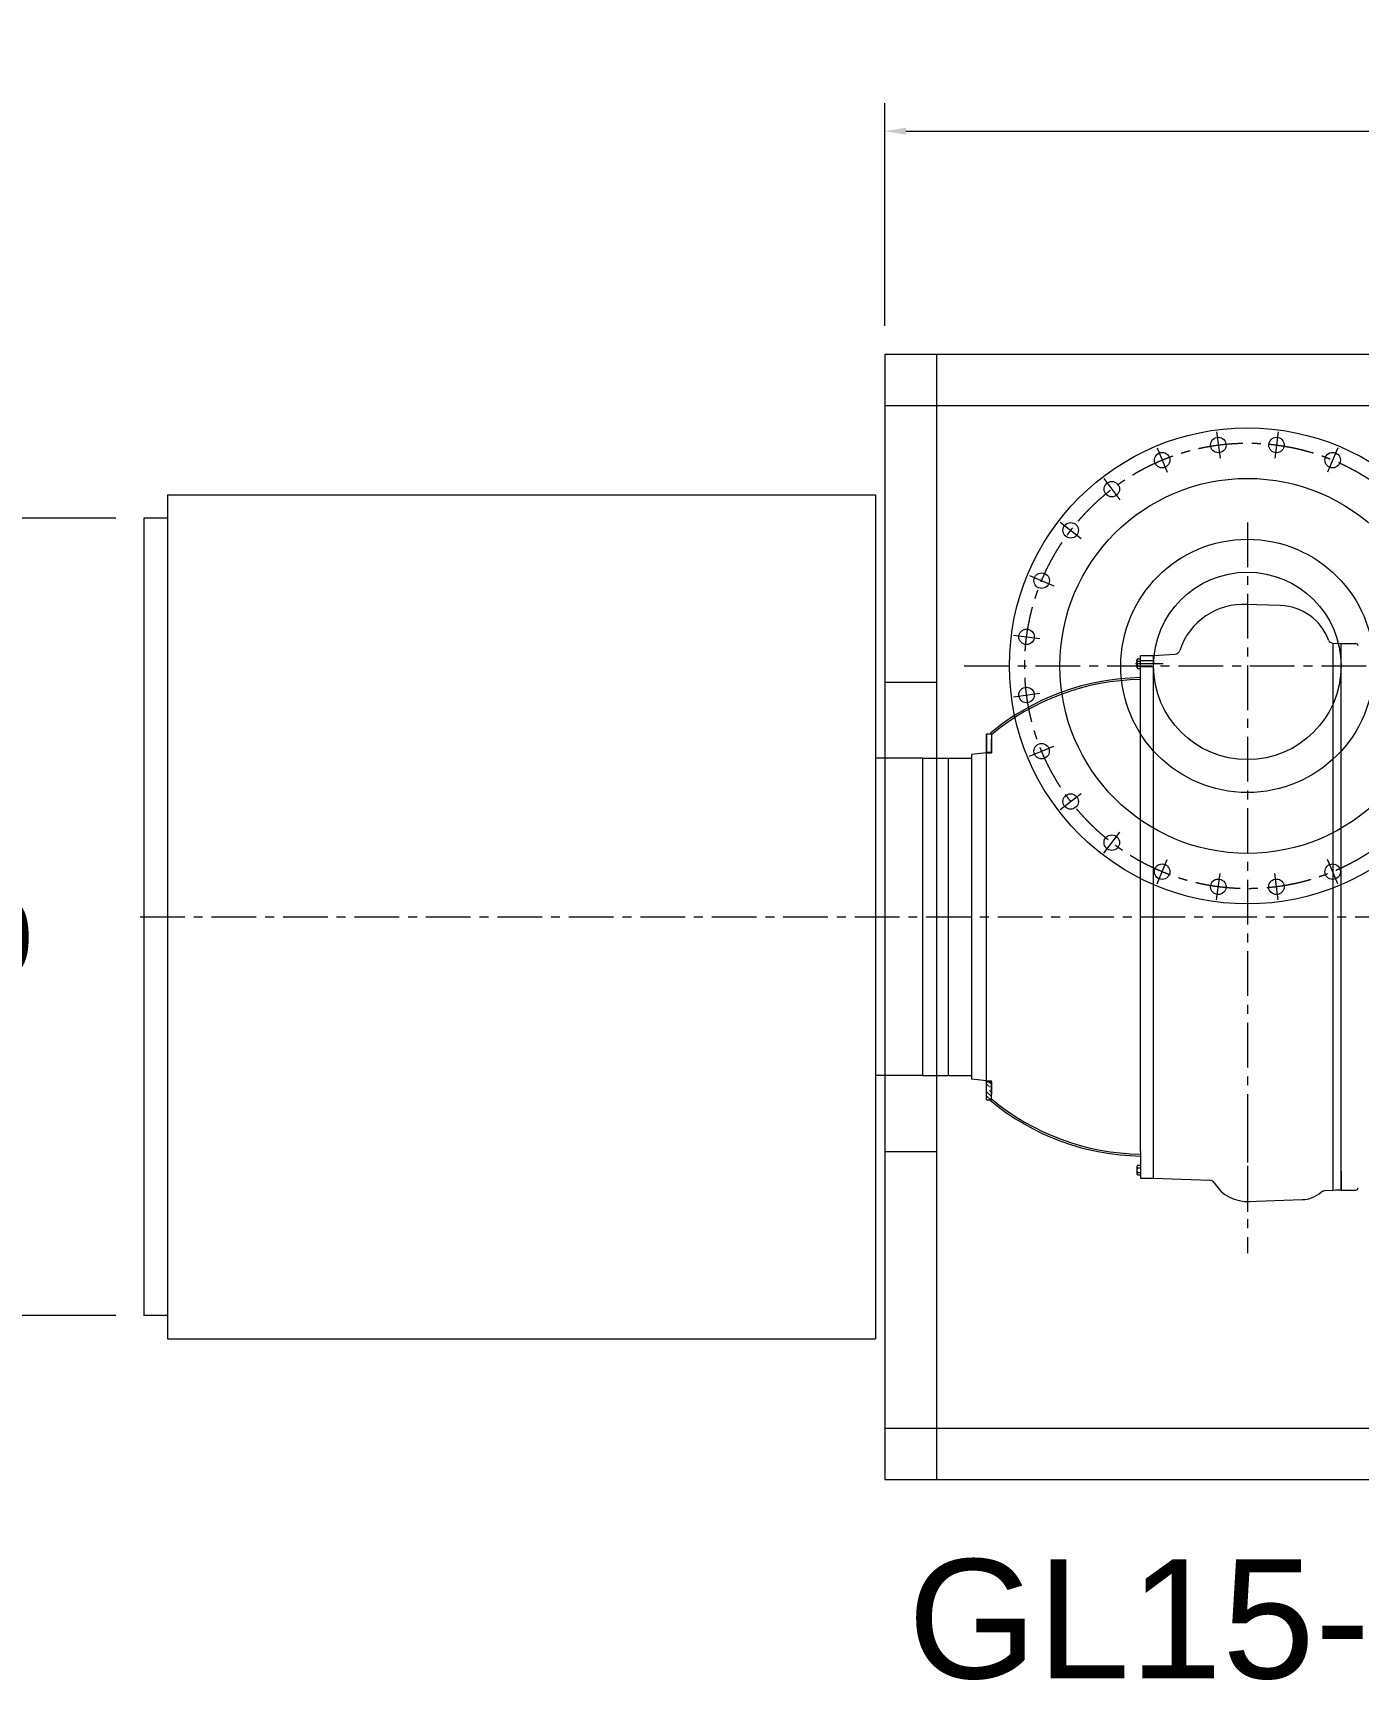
# Model space of a CAD drawing. Header units: millimetres. Extents: x 2 to 671028, y -1 to 511258.
# Drawn here: x 226684 to 298456, y 175536 to 264736 of the extents above; entities that cross this region are included whole.
import ezdxf

# ---------------------------------------------------------------- set-up
doc = ezdxf.new("R2010")
doc.units = ezdxf.units.MM
doc.header["$LTSCALE"] = 25.4
doc.linetypes.add('CENTER', pattern=[50.8, 31.75, -6.35, 6.35, -6.35])
doc.layers.get('Defpoints').update_dxf_attribs({"lineweight": 5})
doc.layers.add('CAXA1', color=5, linetype='CENTER', lineweight=5)
doc.layers.add('细实线层', color=7, linetype='Continuous', lineweight=5)
doc.styles.add('Roman', font='arial.ttf')
doc.styles.get("Standard").update_dxf_attribs({"font": 'arial.ttf'})
doc.dimstyles.new('ISO-25', dxfattribs={"dimscale": 30, "dimtxt": 38.1, "dimasz": 38.1, "dimexe": 50.8, "dimexo": 50.8, "dimgap": 15.875, "dimtad": 1, "dimtih": 1, "dimtoh": 1, "dimdec": 1, "dimlfac": 0.03937, "dimdsep": 46, "dimtxsty": 'Standard', "dimcen": 63.5, "dimclrd": 7, "dimclre": 7, "dimclrt": 7, "dimadec": 0, "dimazin": 0, "dimtfac": 1, "dimtdec": 1, "dimtmove": 0, "dimatfit": 3, "dimfxl": 25.4, "dimlwd": 5, "dimlwe": 5, "dimarcsym": 0})

# ---------------------------------------------------------------- blocks, each defined once
blk = doc.blocks.new('*D52')
at = {"color": 7, "linetype": 'Continuous', "lineweight": 5, "transparency": 16777216}
for p, q in [((272828, 248872), (272828, 260938)), ((402368, 248872), (402368, 260938)), ((273971, 259414), (401225, 259414))]:
    blk.add_line(p, q, dxfattribs=at)
at = {"color": 7, "transparency": 16777216}
for points in [[(273971, 259605), (273971, 259224), (272828, 259414)], [(401225, 259605), (401225, 259224), (402368, 259414)]]:
    blk.add_solid(points, dxfattribs=at)
at = {"layer": 'Defpoints', "color": 0, "transparency": 16777216}
for p in [(402368, 259414), (272828, 247348), (402368, 247348)]:
    blk.add_point(p, dxfattribs=at)
at = {"color": 7, "lineweight": 5, "transparency": 16777216, "insert": (337598, 261986), "char_height": 4191, "attachment_point": 5, "style": 'Roman'}
blk.add_mtext('D', dxfattribs=at)
blk = doc.blocks.new('*D32')
at = {"color": 7, "linetype": 'Continuous', "lineweight": 5, "transparency": 16777216}
for p, q in [((231170, 238458), (218648, 238458)), ((220172, 237315), (220172, 218330)), ((220172, 196421), (220172, 213098)), ((231170, 195278), (218648, 195278))]:
    blk.add_line(p, q, dxfattribs=at)
at = {"color": 7, "transparency": 16777216}
for points in [[(219982, 237315), (220363, 237315), (220172, 238458)], [(219982, 196421), (220363, 196421), (220172, 195278)]]:
    blk.add_solid(points, dxfattribs=at)
at = {"layer": 'Defpoints', "color": 0, "transparency": 16777216}
for p in [(232694, 238458), (220172, 195278), (232694, 195278)]:
    blk.add_point(p, dxfattribs=at)
at = {"color": 7, "lineweight": 5, "transparency": 16777216, "insert": (220172, 215714), "char_height": 4191, "attachment_point": 5, "style": 'Roman'}
blk.add_mtext('1700', dxfattribs=at)

msp = doc.modelspace()

# ---------------------------------------------------------------- hatches: boundary and pattern name
at = {"layer": '细实线层', "lineweight": 5}
h = msp.add_hatch(dxfattribs=at)
h.set_pattern_fill('无图案', scale=152.4, angle=495, style=0, pattern_type=0)
h.set_pattern_definition([(135, (325227.35, 233784.52), (-107.76307, -107.76307), [])])
edge = h.paths.add_edge_path(flags=0)
edge.add_line((278542.65, 207490.6), (278522.85, 207490.6))
edge.add_line((278593.45, 207490.6), (278542.65, 207490.6))
edge.add_line((278593.45, 207325.5), (278593.45, 207490.6))
edge.add_line((278593.45, 207249.3), (278593.45, 207325.5))
edge.add_line((278593.45, 206920.64), (278593.45, 207249.3))
edge.add_line((278535.19, 206920.64), (278593.45, 206920.64))
edge.add_line((278389.83, 206920.64), (278535.19, 206920.64))
edge.add_line((278339.45, 206920.64), (278389.83, 206920.64))
edge.add_line((278339.45, 207427.1), (278339.45, 206920.64))
edge.add_line((278491.85, 207427.1), (278339.45, 207427.1))
edge.add_line((278491.85, 207442.59), (278491.85, 207427.1))
edge.add_line((278491.85, 207490.6), (278491.85, 207442.59))
edge.add_line((278522.85, 207490.6), (278491.85, 207490.6))
edge = h.paths.add_edge_path(flags=0)
edge.add_line((278593.45, 207808.1), (278593.45, 207911.22))
edge.add_line((278593.45, 207643), (278593.45, 207808.1))
edge.add_line((278542.65, 207643), (278593.45, 207643))
edge.add_line((278522.85, 207643), (278542.65, 207643))
edge.add_line((278491.85, 207643), (278522.85, 207643))
edge.add_line((278491.85, 207691), (278491.85, 207643))
edge.add_line((278491.85, 207706.5), (278491.85, 207691))
edge.add_line((278339.45, 207706.5), (278491.85, 207706.5))
edge.add_line((278339.45, 207911.22), (278339.45, 207706.5))
edge.add_line((278593.45, 207911.22), (278339.45, 207911.22))

# ---------------------------------------------------------------- linework, layer by layer
at = {"color": 7, "lineweight": 5}
for p, q in [((272827.57, 247348.05), (272827.57, 186388.05)), ((272827.57, 247348.05), (402367.57, 247348.05)), ((275621.57, 247348.05), (275621.57, 186388.05)), ((272827.57, 244554.05), (402367.57, 244554.05)), ((233964.22, 239728.05), (233964.22, 194008.05)), ((233964.22, 239728.05), (272318.22, 239728.05)), ((272318.22, 239728.05), (272318.22, 194008.05)), ((232694.22, 238458.05), (232694.22, 195278.05)), ((233964.22, 238458.05), (232694.22, 238458.05)), ((272827.57, 229568.05), (275621.57, 229568.05)), ((274858.22, 225453.25), (272318.22, 225453.25)), ((274858.22, 225453.25), (274858.22, 208282.85)), ((274858.22, 225453.25), (276256.57, 225453.25)), ((274858.22, 208282.85), (272318.22, 208282.85)), ((274858.22, 208282.85), (276256.57, 208282.85)), ((272827.57, 204168.05), (275621.57, 204168.05)), ((233964.22, 195278.05), (232694.22, 195278.05)), ((233964.22, 194008.05), (272318.22, 194008.05)), ((272827.57, 189182.05), (402367.57, 189182.05)), ((272827.57, 186388.05), (402367.57, 186388.05))]:
    msp.add_line(p, q, dxfattribs=at)
for centre, radius in [((292465.22, 230457.05), 12890.5), ((290887.93, 242418.5), 419.1), ((294037.41, 242418.32), 419.1), ((287845.71, 241603.53), 419.1), ((297079.54, 241602.99), 419.1), ((292461.97, 230457.05), 10156.75), ((285118.08, 240028.95), 419.1), ((282890.93, 237802.05), 419.1), ((292461.97, 230457.05), 6858), ((281316.03, 235074.61), 419.1), ((292458.72, 230457.05), 5076.75), ((280500.7, 232032.49), 419.1), ((280500.52, 228883), 419.1), ((281315.49, 225840.79), 419.1), ((282890.07, 223113.16), 419.1), ((285116.97, 220886.01), 419.1), ((287844.41, 219311.1), 419.1), ((297078.23, 219310.56), 419.1), ((290886.53, 218495.78), 419.1), ((294036.02, 218495.59), 419.1)]:
    msp.add_circle(centre, radius, dxfattribs=at)
at = {"layer": 'CAXA1', "linetype": 'CENTER', "lineweight": 5, "ltscale": 3}
for p, q in [((290794.34, 243129.4), (290981.52, 241707.61)), ((294131.01, 243129.21), (293943.82, 241707.42)), ((287571.31, 242265.98), (288120.11, 240941.08)), ((297353.93, 242265.44), (296805.14, 240940.54)), ((284681.58, 240597.81), (285554.58, 239460.09)), ((282322.07, 238238.56), (283459.79, 237365.55)), ((292461.97, 238228.18), (292461.97, 198651.25)), ((280653.58, 235349.01), (281978.48, 234800.22)), ((279789.81, 232126.08), (281211.6, 231938.9)), ((277117.84, 230457.05), (307806.1, 230457.05)), ((286405.51, 230584.12), (287891.41, 230584.12)), ((279789.62, 228789.41), (281211.42, 228976.59)), ((280653.04, 225566.39), (281977.94, 226115.18)), ((282321.21, 222676.66), (283458.93, 223549.66)), ((284680.47, 220317.15), (285553.47, 221454.86)), ((287570.01, 218648.65), (288118.8, 219973.55)), ((297352.63, 218648.11), (296803.84, 219973.01)), ((290792.94, 217784.88), (290980.12, 219206.67)), ((294129.61, 217784.7), (293942.43, 219206.49)), ((232487.22, 216868.05), (318234.04, 216868.05)), ((292461.97, 205986.91), (292461.97, 200900.44))]:
    msp.add_line(p, q, dxfattribs=at)
msp.add_circle((292465.22, 230457.05), 12065, dxfattribs=at)
at = {"layer": '细实线层', "color": 7, "linetype": 'Continuous', "lineweight": 5}
for p, q in [((294254.33, 233722.16), (292328.2, 233782.75)), ((286670.77, 230419.02), (287381.97, 230419.02))]:
    msp.add_line(p, q, dxfattribs=at)
at = {"layer": '细实线层', "color": 7, "lineweight": 5}
for p, q in [((287381.97, 231028.55), (288532.05, 231088.82)), ((297087.96, 231687.42), (297541.97, 231663.4)), ((297087.96, 231687.42), (297087.96, 202048.68)), ((297541.97, 231053.44), (297541.9, 231053.44)), ((297541.97, 230648.66), (297541.97, 231663.47)), ((297541.97, 202072.47), (297541.97, 231663.47)), ((297541.97, 231663.4), (298329.37, 231663.4)), ((286481.71, 230386.15), (286481.71, 230782.1)), ((286501.17, 230848.09), (286672.21, 230848.09)), ((286501.17, 230716.11), (286672.21, 230716.11)), ((286501.17, 230452.14), (286672.21, 230452.14)), ((286501.17, 230320.16), (286672.21, 230320.16)), ((286670.77, 231028.62), (287383.43, 231028.62)), ((286670.77, 204168.12), (286670.77, 231028.62)), ((286672.21, 230320.16), (286672.21, 230848.09)), ((286672.21, 230749.22), (287381.97, 230749.22)), ((286672.21, 230431.72), (286672.21, 230736.52)), ((287381.97, 202707.62), (287381.97, 231028.62)), ((278339.45, 226773.93), (278593.45, 226773.93)), ((278339.45, 226773.93), (278339.45, 225757.93)), ((278339.45, 206961.93), (278339.45, 226773.93)), ((278556.21, 226821.08), (278621.24, 226743.02)), ((278593.45, 226773.93), (278593.45, 225757.93)), ((278339.45, 225757.93), (277526.57, 225650.91)), ((278339.45, 225794.41), (278593.45, 225794.41)), ((278339.45, 225757.93), (278593.45, 225757.93)), ((278593.45, 226486.56), (278593.45, 225810.41)), ((278593.45, 225810.41), (278593.45, 226486.56)), ((276256.57, 225402.33), (276307.37, 225453.13)), ((276256.57, 225453.13), (276256.57, 208333.53)), ((276307.37, 225453.13), (277526.57, 225453.13)), ((277526.57, 225650.91), (277526.57, 208084.95)), ((276307.37, 208282.73), (276256.57, 208333.53)), ((276307.37, 208282.73), (277526.57, 208282.73)), ((278339.45, 207977.93), (277526.57, 208084.95)), ((278339.45, 207977.93), (278593.45, 207977.93)), ((278339.45, 207941.45), (278593.45, 207941.45)), ((278593.45, 206961.93), (278593.45, 207977.93)), ((278593.45, 207249.3), (278593.45, 207925.45)), ((278593.45, 207925.45), (278593.45, 207249.3)), ((278339.45, 206961.93), (278593.45, 206961.93)), ((278556.21, 206914.78), (278621.24, 206992.84)), ((286501.17, 203416.09), (286672.21, 203416.09)), ((286670.77, 204168.12), (286670.77, 202707.62)), ((286672.21, 203416.09), (286672.21, 202888.16)), ((286481.71, 203350.1), (286481.71, 202954.15)), ((286501.17, 203284.11), (286672.21, 203284.11)), ((286501.17, 203020.14), (286672.21, 203020.14)), ((286501.17, 202888.16), (286672.21, 202888.16)), ((286670.77, 202707.62), (287381.97, 202707.62)), ((286672.21, 203304.52), (286672.21, 202999.72)), ((287381.97, 202707.55), (290419.84, 202601.46)), ((297541.97, 203087.21), (297541.97, 202072.47)), ((297541.97, 202072.7), (296639.11, 202025.38)), ((297541.97, 202072.47), (297087.96, 202048.68)), ((297541.97, 202072.47), (297215.36, 202058.21)), ((297541.97, 202072.47), (298329.37, 202072.47)), ((292461.97, 201450.08), (295428.69, 201553.68))]:
    msp.add_line(p, q, dxfattribs=at)
at = {"layer": '细实线层', "color": 7, "linetype": 'Continuous', "lineweight": 5}
for centre, radius, start, end in [((292215.59, 230203.12), 3581.4, 86.0552598, 162.1677014), ((288516.1, 231393.2), 304.8, 272.9999997, 342.1677021)]:
    msp.add_arc(centre, radius, start, end, dxfattribs=at)
at = {"layer": '细实线层', "color": 7, "lineweight": 5}
for centre, radius, start, end in [((294163.68, 230840.69), 2882.9, 20.5353935, 88.1982709), ((297101.25, 231941.07), 254, 200.5353987, 266.999998), ((298329.37, 231536.4), 127, 0, 90), ((286603.31, 230782.1), 121.6, 147.1327678, 212.8672322), ((286938.91, 230584.12), 457.2, 163.2213451, 196.7786549), ((286603.31, 230386.15), 121.6, 147.1327678, 212.8672322), ((286847.52, 216868.18), 12954, 90.7818021, 129.7961608), ((286847.52, 216868.18), 12852.4, 90.7879828, 129.9576011), ((286847.52, 216867.68), 12852.4, 230.0423989, 269.2120172), ((286847.52, 216867.68), 12954, 230.2038392, 269.2181979), ((286603.31, 203350.1), 121.6, 147.1327678, 212.8672322), ((286938.91, 203152.12), 457.2, 163.2213451, 196.7786549), ((286603.31, 202954.15), 121.6, 147.1327678, 212.8672322), ((290409.2, 202296.85), 304.8, 31.1841299, 87.9999993), ((292451.81, 203533.12), 2082.8, 211.1841279, 273.4496751), ((295370.18, 203229.06), 1676.4, 271.9998804, 310.4313431), ((296655.06, 201721), 304.8, 93.0000049, 130.4313288), ((298329.37, 202199.47), 127, 270, 0)]:
    msp.add_arc(centre, radius, start, end, dxfattribs=at)

# ---------------------------------------------------------------- texts
at = {"color": 7, "linetype": 'Continuous', "lineweight": 5, "insert": (274066.8, 182078.69), "char_height": 6451.6, "attachment_point": 1, "style": 'Roman'}
msp.add_mtext_dynamic_manual_height_columns('GL15-WX-02', width=82403.9018, gutter_width=25.4, heights=[0], dxfattribs=at)

# ---------------------------------------------------------------- dimensions: what is measured, and where the dimension line sits
at = {"color": 7, "lineweight": 5}
dim = msp.add_linear_dim(base=(402367.57, 259414), p1=(272827.57, 247348.05), p2=(402367.57, 247348.05), text='D', dimstyle='ISO-25', override={"dimscale": 30, "dimtxt": 139.7, "dimpost": '\\X', "dimtxsty": 'Roman', "dimtmove": 1}, dxfattribs=at)
dim.commit()
dim.dimension.update_dxf_attribs({"geometry": '*D52', "text_midpoint": (337597.57, 261985.75)})
dim = msp.add_linear_dim(base=(220172.21, 195278.05), p1=(232694.22, 238458.05), p2=(232694.22, 195278.05), angle=90, dimstyle='ISO-25', override={"dimscale": 30, "dimtxt": 139.7, "dimpost": '\\X', "dimtxsty": 'Roman', "dimtmove": 1}, dxfattribs=at)
dim.commit()
dim.dimension.update_dxf_attribs({"geometry": '*D32', "text_midpoint": (220172.21, 215713.58), "dimtype": 160})

doc.saveas('drawing.dxf')
